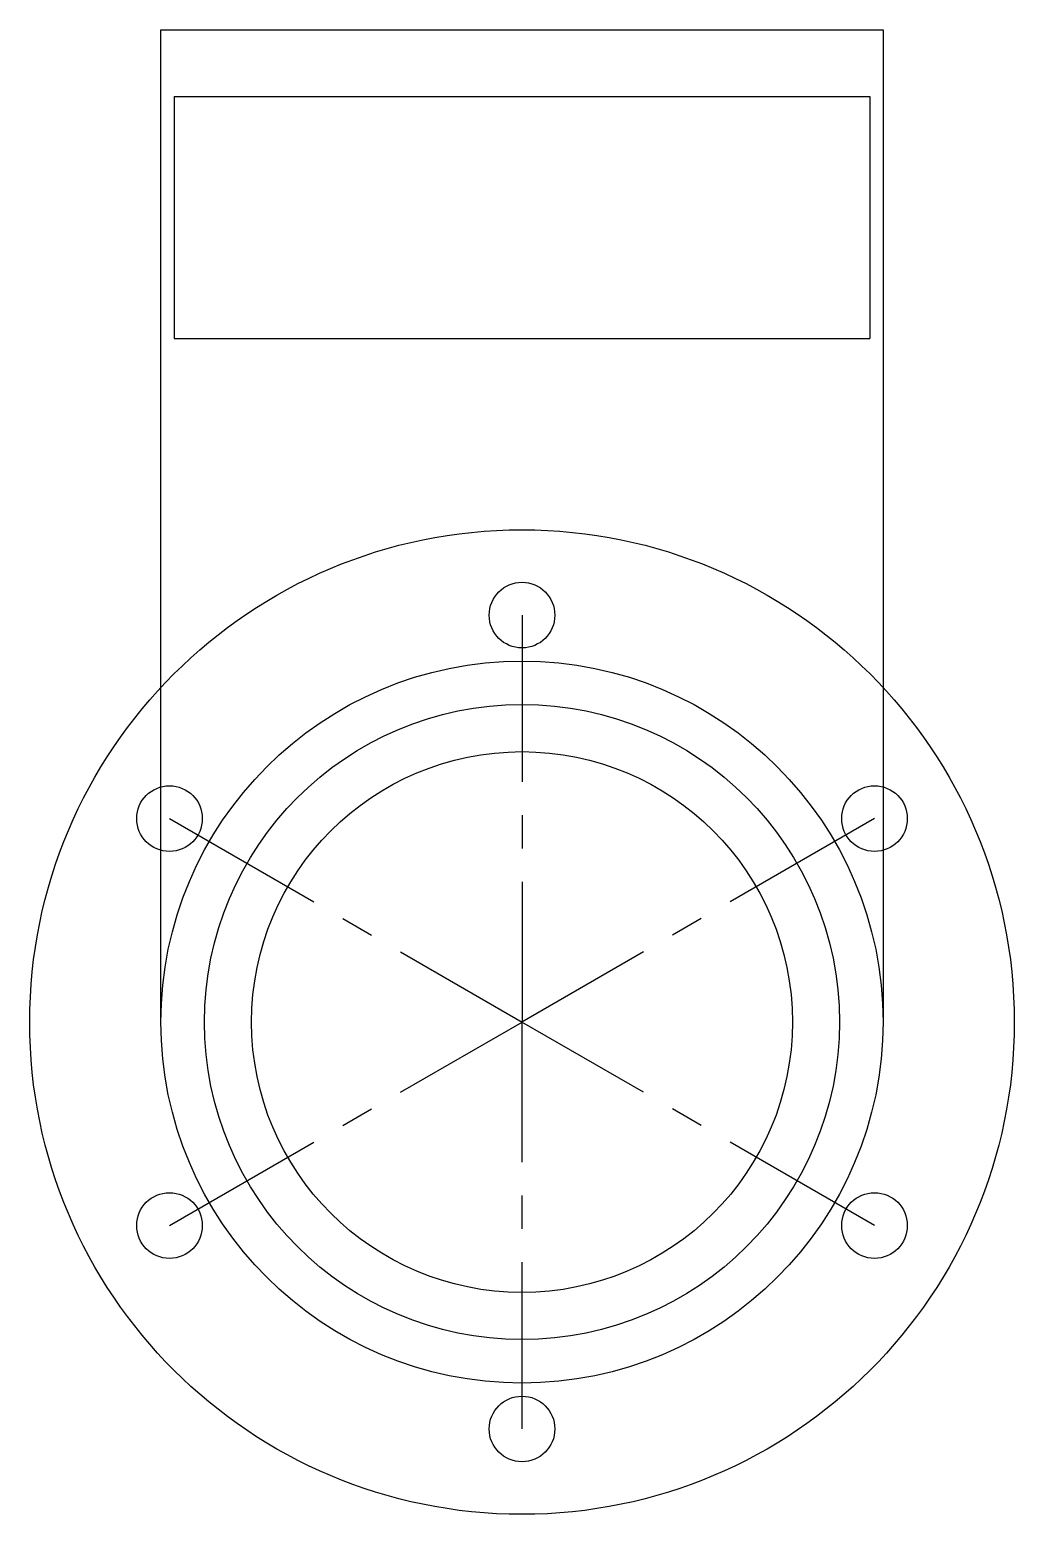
# Model space of a CAD drawing. Header units: millimetres. Extents: x -38 to 38, y -38 to 76.
import ezdxf

# ---------------------------------------------------------------- set-up
doc = ezdxf.new("R2010")
doc.units = ezdxf.units.MM
doc.header["$PDSIZE"] = -1
doc.linetypes.add('CENTERX2', pattern=[20.32, 12.7, -2.54, 2.54, -2.54])

msp = doc.modelspace()

# ---------------------------------------------------------------- linework, layer by layer
at = {"color": 7, "linetype": 'Continuous'}
for p, q in [((-27.5, 0), (-27.5, 75.6)), ((-27.5, 75.6), (27.5, 75.6)), ((27.5, 75.6), (27.5, 0)), ((-26.5, 70.52), (26.5, 70.52)), ((-26.5, 70.52), (-26.5, 52.07)), ((26.5, 70.52), (26.5, 52.07)), ((-26.5, 52.07), (26.5, 52.07))]:
    msp.add_line(p, q, dxfattribs=at)
at = {"color": 7, "linetype": 'CENTERX2'}
for p in [(0, 31), (-26.85, 15.5), (26.85, 15.5), (-26.85, -15.5), (26.85, -15.5), (0, -31)]:
    msp.add_line(p, (0, 0), dxfattribs=at)
at = {"color": 7, "linetype": 'Continuous'}
for centre, radius in [((0, 0), 37.5), ((0, 31), 2.5), ((0, 0), 27.5), ((0, 0), 24.19), ((0, 0), 20.6), ((-26.85, 15.5), 2.5), ((26.85, 15.5), 2.5), ((-26.85, -15.5), 2.5), ((26.85, -15.5), 2.5), ((0, -31), 2.5)]:
    msp.add_circle(centre, radius, dxfattribs=at)
msp.add_point((0, 0), dxfattribs=at)

doc.saveas('drawing.dxf')
